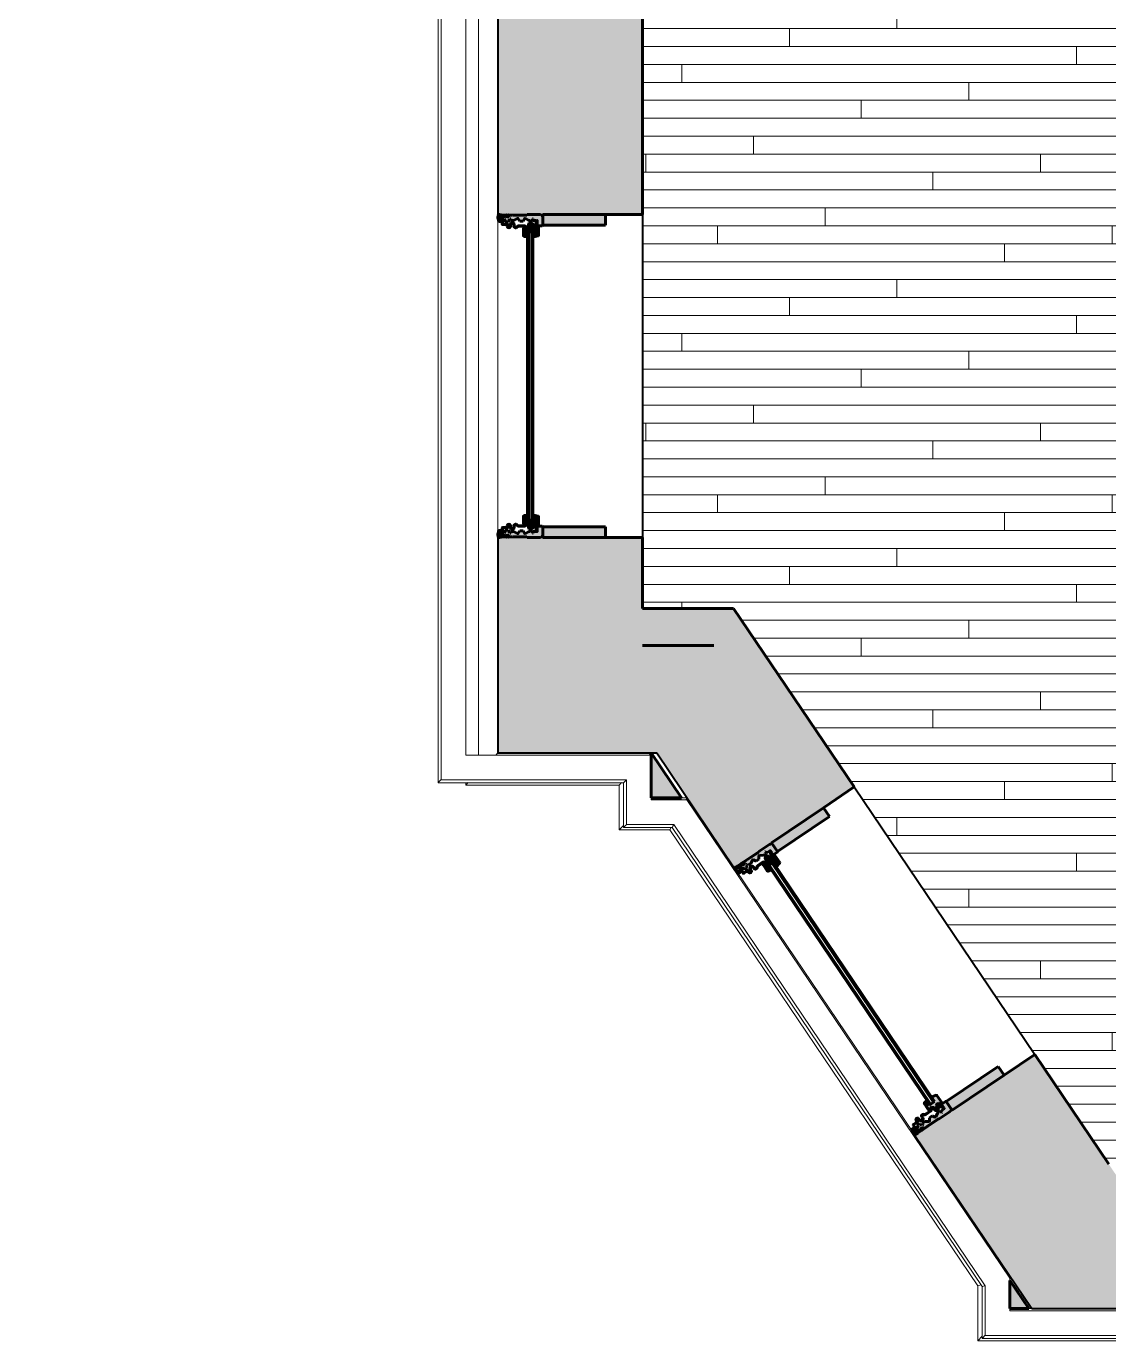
# Model space of a CAD drawing. Header units: inches. Extents: x 244 to 1315, y -3940 to 1078.
# Drawn here: x 246.9 to 367.6, y -3939.6 to -3792.9 of the extents above; entities that cross this region are included whole.
import ezdxf

# ---------------------------------------------------------------- set-up
doc = ezdxf.new("R2010")
doc.units = ezdxf.units.IN
doc.header["$MEASUREMENT"] = 0
for name, color, linetype, lineweight in [('A-FLOR-PATT', 8, 'Continuous', 40), ('A-GLAZ', 151, 'Continuous', 18), ('A-WALL', 113, 'Continuous', 18), ('A-WALL-PATT', 111, 'Continuous', 18), ('I-WALL', 2, 'Continuous', 18), ('Q-CASE', 31, 'Continuous', 18)]:
    doc.layers.add(name, color=color, linetype=linetype, lineweight=lineweight)

# ---------------------------------------------------------------- blocks, each defined once
blk = doc.blocks.new('Proline_Clad_Wood-Double-Hung_Vent_Unit - 36_ x 102_-716035-UNIT 4')
at = {"layer": 'A-GLAZ', "lineweight": 40}
h = blk.add_hatch(color=135, dxfattribs=at)
h.paths.add_polyline_path([(-18, 5.78), (-17.93, 5.8), (-17.95, 5.96), (-18, 5.91)], flags=0)
h.paths.add_polyline_path([(-17.98, 5.75), (-17.98, 5.63), (-17.91, 5.65), (-17.91, 5.77)], flags=0)
h.paths.add_polyline_path([(-17.96, 4.81), (-17.85, 4.81), (-17.92, 4.85)], flags=0)
h.paths.add_polyline_path([(-17.94, 5.59), (-17.94, 5.04), (-17.9, 5.08), (-17.9, 5.55)], flags=0)
h.paths.add_polyline_path([(-17.8, 5.65), (-17.76, 5.65), (-17.76, 5.93), (-17.8, 5.94)], flags=0)
h.paths.add_polyline_path([(-17.74, 6), (-17.74, 5.96), (-17.59, 5.94), (-17.43, 5.9), (-17.3, 5.9), (-17.3, 5.94), (-17.46, 5.95), (-17.64, 6)], flags=0)
h.paths.add_polyline_path([(-17.52, 5.58), (-17.42, 5.63), (-17.29, 5.63), (-17.3, 5.67), (-17.42, 5.67), (-17.46, 5.64)], flags=0)
h.paths.add_polyline_path([(-17.42, 5.52), (-17.32, 5.48), (-16.97, 5.48), (-16.96, 5.52)], flags=0)
h.paths.add_polyline_path([(-17.39, 5.26), (-17.35, 5.28), (-17.34, 5.46), (-17.39, 5.45)], flags=0)
h.paths.add_polyline_path([(-17.27, 5.7), (-17.23, 5.69), (-17.23, 5.88), (-17.27, 5.87)], flags=0)
h.paths.add_polyline_path([(-16.94, 5.45), (-16.94, 5.01), (-16.9, 5.01), (-16.9, 5.46)], flags=0)
h = blk.add_hatch(color=135, dxfattribs=at)
h.paths.add_polyline_path([(16.9, 5.46), (16.9, 5.01), (16.94, 5.01), (16.94, 5.45)], flags=0)
h.paths.add_polyline_path([(17.52, 5.58), (17.42, 5.67), (17.3, 5.67), (17.29, 5.63), (17.42, 5.63)], flags=0)
h.paths.add_polyline_path([(17.42, 5.52), (17.42, 5.48), (17.52, 5.58)], flags=0)
h.paths.add_polyline_path([(16.96, 5.52), (16.97, 5.48), (17.32, 5.48), (17.42, 5.52)], flags=0)
h.paths.add_polyline_path([(17.23, 5.69), (17.27, 5.7), (17.27, 5.87), (17.23, 5.88)], flags=0)
h.paths.add_polyline_path([(17.3, 5.94), (17.3, 5.9), (17.43, 5.9), (17.74, 6), (17.64, 6), (17.43, 5.94)], flags=0)
h.paths.add_polyline_path([(17.34, 5.46), (17.35, 5.28), (17.39, 5.26), (17.39, 5.45)], flags=0)
h.paths.add_polyline_path([(17.76, 5.93), (17.76, 5.65), (17.8, 5.65), (17.8, 5.94)], flags=0)
h.paths.add_polyline_path([(17.85, 4.81), (17.96, 4.81), (17.92, 4.85)], flags=0)
h.paths.add_polyline_path([(17.9, 5.55), (17.9, 5.08), (17.94, 5.04), (17.94, 5.59)], flags=0)
h.paths.add_polyline_path([(17.91, 5.77), (17.91, 5.65), (17.97, 5.63), (17.97, 5.75)], flags=0)
h.paths.add_polyline_path([(17.93, 5.8), (18, 5.78), (18, 5.91), (17.95, 5.94), (17.93, 5.88)], flags=0)
h = blk.add_hatch(color=135, dxfattribs=at)
h.paths.add_polyline_path([(-16.77, 1.7), (-16.79, 1.73), (-16.95, 1.73), (-16.97, 1.62)], flags=0)
h.paths.add_polyline_path([(-18, 2.72), (-18, 1.24), (-17.91, 1.15), (-17.88, 1), (-16.83, 1), (-16.77, 1.06), (-16.77, 1.7), (-17, 1.6), (-17.35, 1.61), (-17.35, 1.63), (-17.33, 1.77), (-17.36, 1.77), (-17.36, 2.05), (-17.55, 2.05), (-17.55, 2.14), (-17.27, 2.15), (-17.27, 2.38), (-17.36, 2.38), (-17.37, 2.55), (-17.59, 2.98), (-17.55, 3.02), (-17.27, 3.19), (-17.27, 3.55), (-17.59, 3.77), (-17.58, 3.83), (-17.36, 4.25), (-17.36, 4.54), (-17.55, 4.55), (-17.55, 4.64), (-17.36, 4.64), (-17.36, 4.9), (-17.18, 4.91), (-17.18, 5.09), (-17.34, 5.09), (-17.41, 5.21), (-17.46, 5.23), (-17.46, 5.27), (-17.39, 5.27), (-17.39, 5.45), (-17.71, 5.45), (-17.84, 5.07), (-17.71, 4.88), (-17.77, 4.8), (-17.9, 4.79), (-17.94, 4.75), (-17.94, 4.4), (-17.91, 4.37), (-17.94, 4.34), (-17.94, 2.76)], flags=0)
h = blk.add_hatch(color=135, dxfattribs=at)
h.paths.add_polyline_path([(-17.12, 5.1), (-17.08, 5.03), (-17.08, 5.17)], flags=0)
h.paths.add_polyline_path([(-17.12, 1.64), (-17.08, 1.62), (-17.08, 1.7)], flags=0)
h.paths.add_polyline_path([(-17.07, 2.22), (-16.87, 2.1), (-16.72, 2.1), (-16.58, 1.97), (-16.7, 1.82), (-17.05, 1.78), (-17.05, 1.73), (-16.7, 1.77), (-16.53, 1.97), (-16.72, 2.15), (-16.86, 2.15), (-17.05, 2.34), (-16.86, 2.52), (-16.68, 2.55), (-16.54, 2.65), (-16.61, 2.86), (-16.68, 2.94), (-16.7, 3.04), (-16.68, 3.79), (-16.61, 3.87), (-16.54, 4.08), (-16.72, 4.21), (-16.86, 4.21), (-17.05, 4.4), (-16.86, 4.59), (-16.72, 4.59), (-16.53, 4.76), (-16.7, 4.96), (-17.05, 5), (-17.05, 4.95), (-16.7, 4.91), (-16.58, 4.76), (-16.72, 4.63), (-16.87, 4.63), (-17.07, 4.51), (-17.07, 4.28), (-16.87, 4.17), (-16.72, 4.17), (-16.58, 4.07), (-16.64, 3.91), (-16.72, 3.81), (-16.75, 3.69), (-16.72, 2.92), (-16.64, 2.83), (-16.58, 2.67), (-16.72, 2.57), (-16.9, 2.55), (-17.07, 2.45)], flags=0)
h = blk.add_hatch(color=135, dxfattribs=at)
h.paths.add_polyline_path([(16.53, 4.76), (16.72, 4.59), (16.89, 4.56), (17.05, 4.4), (16.86, 4.21), (16.72, 4.21), (16.54, 4.08), (16.61, 3.87), (16.68, 3.79), (16.7, 3.69), (16.68, 2.94), (16.61, 2.86), (16.54, 2.65), (16.72, 2.52), (16.89, 2.5), (17.05, 2.34), (16.86, 2.15), (16.72, 2.15), (16.53, 1.97), (16.7, 1.77), (17.05, 1.73), (17.05, 1.78), (16.7, 1.82), (16.58, 1.97), (16.72, 2.1), (16.89, 2.11), (17.07, 2.22), (17.07, 2.45), (16.87, 2.57), (16.72, 2.57), (16.58, 2.67), (16.64, 2.83), (16.72, 2.92), (16.75, 3.04), (16.72, 3.81), (16.64, 3.91), (16.58, 4.07), (16.72, 4.17), (16.89, 4.18), (17.07, 4.28), (17.07, 4.51), (16.87, 4.63), (16.72, 4.63), (16.58, 4.76), (16.7, 4.91), (17.05, 4.95), (17.05, 5), (16.7, 4.96)], flags=0)
h.paths.add_polyline_path([(17.08, 1.62), (17.12, 1.64), (17.08, 1.7)], flags=0)
h.paths.add_polyline_path([(17.08, 5.17), (17.08, 5.03), (17.12, 5.1)], flags=0)
h = blk.add_hatch(color=135, dxfattribs=at)
h.paths.add_polyline_path([(16.77, 1.7), (16.77, 1.06), (16.83, 1), (17.88, 1), (17.91, 1.15), (18, 1.24), (18, 2.72), (17.94, 2.76), (17.94, 4.34), (17.91, 4.37), (17.94, 4.4), (17.94, 4.75), (17.9, 4.79), (17.77, 4.8), (17.71, 4.88), (17.77, 4.99), (17.84, 5.07), (17.71, 5.45), (17.39, 5.45), (17.39, 5.27), (17.48, 5.27), (17.45, 5.21), (17.41, 5.21), (17.34, 5.09), (17.18, 5.09), (17.18, 4.91), (17.36, 4.9), (17.36, 4.64), (17.55, 4.64), (17.55, 4.55), (17.36, 4.54), (17.36, 4.21), (17.59, 3.77), (17.55, 3.72), (17.27, 3.55), (17.27, 3.19), (17.59, 2.98), (17.58, 2.92), (17.36, 2.53), (17.36, 2.38), (17.27, 2.38), (17.27, 2.15), (17.55, 2.14), (17.55, 2.05), (17.36, 2.05), (17.36, 1.77), (17.33, 1.77), (17.35, 1.61), (17.32, 1.6), (16.98, 1.6), (16.89, 1.65)], flags=0)
h.paths.add_polyline_path([(16.77, 1.7), (16.97, 1.62), (16.95, 1.73), (16.79, 1.73)], flags=0)
for points in [[(-16.73, 2.48), (-16.73, 2.2), (-16.48, 2.05), (-16.48, 1.85), (-16.67, 1.66), (-16.67, 1.52), (-16.63, 1.47), (-15.67, 1.47), (-15.62, 1.51), (-15.51, 2.08), (-16.08, 2.08), (-16.08, 2.8), (-15.7, 2.82), (-15.69, 2.94), (-15.77, 3.02), (-15.77, 3.12), (-16.42, 3.12), (-16.47, 3.03), (-16.47, 2.8), (-16.42, 2.8), (-16.42, 2.73), (-16.49, 2.64), (-16.62, 2.53)], [(-16.54, 2.77), (-16.51, 2.77), (-16.52, 3.06)], [(15.51, 2.02), (15.62, 1.51), (15.67, 1.47), (16.63, 1.47), (16.67, 1.52), (16.67, 1.66), (16.48, 1.85), (16.49, 2.07), (16.73, 2.2), (16.73, 2.48), (16.59, 2.55), (16.42, 2.73), (16.42, 2.8), (16.47, 2.8), (16.47, 3.03), (16.42, 3.12), (15.77, 3.12), (15.77, 3.02), (15.69, 2.94), (15.7, 2.82), (16.08, 2.8), (16.08, 2.08), (15.51, 2.08)], [(15.52, 2.77), (15.54, 2.76), (15.58, 3.08)], [(-16.08, 2.71), (-16.08, 2.59), (16.08, 2.59), (16.08, 2.71), (-15.31, 2.71)], [(-16.08, 2.2), (-16.08, 2.08), (16.08, 2.08), (16.08, 2.2), (-15.31, 2.2)], [(-18, -6), (-16.83, -6), (-16.83, 1), (-18, 1), (-18, -4.24)], [(16.83, 1), (16.83, -6), (18, -6), (18, 1), (16.89, 1)]]:
    blk.add_hatch(color=135, dxfattribs=at).paths.add_polyline_path(points, flags=0)
at = {"layer": 'A-GLAZ', "color": 10, "lineweight": 60}
for p, q in [((-18, 5.91), (-18, 5.78)), ((-17.9, 5.79), (-17.93, 5.88)), ((-17.93, 5.88), (-17.9, 5.88)), ((-17.9, 5.88), (-17.9, 5.91)), ((-17.8, 5.94), (-17.8, 5.65)), ((-17.76, 5.65), (-17.76, 5.93)), ((-17.64, 6), (-17.74, 6)), ((-17.74, 5.96), (-17.64, 5.96)), ((-17.43, 5.94), (-17.64, 6)), ((-17.64, 5.96), (-17.43, 5.9)), ((-17.3, 5.94), (-17.43, 5.94)), ((-17.43, 5.9), (-17.3, 5.9)), ((-17.27, 5.87), (-17.27, 5.7)), ((-17.23, 5.69), (-17.23, 5.88)), ((17.23, 5.88), (17.23, 5.69)), ((17.27, 5.7), (17.27, 5.87)), ((17.43, 5.94), (17.3, 5.94)), ((17.3, 5.9), (17.43, 5.9)), ((17.64, 6), (17.43, 5.94)), ((17.43, 5.9), (17.64, 5.96)), ((17.74, 6), (17.64, 6)), ((17.64, 5.96), (17.74, 5.96)), ((17.76, 5.93), (17.76, 5.65)), ((17.8, 5.65), (17.8, 5.94)), ((17.9, 5.91), (17.9, 5.88)), ((17.9, 5.88), (17.93, 5.88)), ((17.93, 5.88), (17.9, 5.79)), ((18, 5.78), (18, 5.91)), ((-18, 5.78), (-17.98, 5.75)), ((-17.98, 5.75), (-17.98, 5.63)), ((-17.96, 4.81), (-17.85, 4.81)), ((-17.94, 5.59), (-17.94, 5.04)), ((-17.9, 4.79), (-17.94, 4.75)), ((-17.94, 4.75), (-17.94, 4.4)), ((-17.94, 4.4), (-17.91, 4.37)), ((-17.91, 5.77), (-17.93, 5.8)), ((-17.93, 5.8), (-17.9, 5.79)), ((-17.84, 4.85), (-17.92, 4.85)), ((-17.91, 5.65), (-17.91, 5.77)), ((-17.9, 5.08), (-17.9, 5.55)), ((-17.77, 4.8), (-17.9, 4.79)), ((-17.83, 5.62), (-17.88, 5.62)), ((-17.87, 5.58), (-17.83, 5.58)), ((-17.87, 5), (-17.86, 4.97)), ((-17.83, 5.01), (-17.85, 5.04)), ((-17.71, 5.45), (-17.84, 5.07)), ((-17.84, 5.07), (-17.83, 5.01)), ((-17.8, 4.87), (-17.84, 4.85)), ((-17.82, 4.82), (-17.78, 4.84)), ((-17.78, 4.93), (-17.78, 4.9)), ((-17.71, 4.88), (-17.77, 4.8)), ((-17.74, 4.94), (-17.71, 4.88)), ((-17.74, 4.9), (-17.74, 4.93)), ((-17.39, 5.45), (-17.71, 5.45)), ((-17.55, 4.55), (-17.55, 4.64)), ((-17.55, 4.64), (-17.36, 4.64)), ((-17.36, 4.54), (-17.55, 4.55)), ((-17.45, 5.21), (-17.48, 5.27)), ((-17.48, 5.27), (-17.39, 5.27)), ((-17.39, 5.26), (-17.45, 5.26)), ((-17.45, 5.26), (-17.42, 5.22)), ((-17.41, 5.21), (-17.45, 5.21)), ((-17.3, 5.67), (-17.42, 5.67)), ((-17.42, 5.63), (-17.29, 5.63)), ((-16.96, 5.52), (-17.42, 5.52)), ((-17.34, 5.09), (-17.41, 5.21)), ((-17.39, 5.45), (-17.39, 5.26)), ((-17.39, 5.27), (-17.39, 5.45)), ((-17.36, 4.9), (-17.18, 4.91)), ((-17.36, 4.64), (-17.36, 4.9)), ((-17.36, 4.21), (-17.36, 4.54)), ((-17.35, 5.28), (-17.34, 5.46)), ((-17.18, 5.09), (-17.34, 5.09)), ((-17.32, 5.48), (-16.97, 5.48)), ((-17.18, 4.91), (-17.18, 5.09)), ((-17.08, 5.17), (-17.12, 5.1)), ((-17.12, 5.1), (-17.12, 5.03)), ((-17.08, 5.03), (-17.08, 5.17)), ((-16.7, 4.96), (-17.05, 5)), ((-17.05, 4.95), (-16.7, 4.91)), ((-16.94, 5.45), (-16.94, 5.01)), ((-16.9, 5.01), (-16.9, 5.46)), ((-16.72, 4.63), (-16.87, 4.63)), ((-16.86, 4.59), (-16.72, 4.59)), ((17.05, 5), (16.7, 4.96)), ((16.7, 4.91), (17.05, 4.95)), ((16.87, 4.63), (16.72, 4.63)), ((16.72, 4.59), (16.86, 4.59)), ((16.9, 5.46), (16.9, 5.01)), ((16.94, 5.01), (16.94, 5.45)), ((17.42, 5.52), (16.96, 5.52)), ((16.97, 5.48), (17.32, 5.48)), ((17.12, 5.1), (17.08, 5.17)), ((17.08, 5.17), (17.08, 5.03)), ((17.12, 5.03), (17.12, 5.1)), ((17.34, 5.09), (17.18, 5.09)), ((17.18, 5.09), (17.18, 4.91)), ((17.18, 4.91), (17.36, 4.9)), ((17.29, 5.63), (17.42, 5.63)), ((17.42, 5.67), (17.3, 5.67)), ((17.34, 5.46), (17.35, 5.28)), ((17.41, 5.21), (17.34, 5.09)), ((17.36, 4.9), (17.36, 4.64)), ((17.36, 4.64), (17.55, 4.64)), ((17.55, 4.55), (17.36, 4.54)), ((17.36, 4.54), (17.36, 4.21)), ((17.39, 5.26), (17.39, 5.45)), ((17.71, 5.45), (17.39, 5.45)), ((17.39, 5.45), (17.39, 5.27)), ((17.39, 5.27), (17.48, 5.27)), ((17.45, 5.26), (17.39, 5.26)), ((17.45, 5.21), (17.41, 5.21)), ((17.42, 5.22), (17.45, 5.26)), ((17.48, 5.27), (17.45, 5.21)), ((17.55, 4.64), (17.55, 4.55)), ((17.84, 5.07), (17.71, 5.45)), ((17.71, 4.88), (17.74, 4.94)), ((17.77, 4.8), (17.71, 4.88)), ((17.74, 4.93), (17.74, 4.9)), ((17.9, 4.79), (17.77, 4.8)), ((17.78, 4.9), (17.78, 4.93)), ((17.78, 4.84), (17.82, 4.82)), ((17.84, 4.85), (17.8, 4.87)), ((17.88, 5.62), (17.83, 5.62)), ((17.83, 5.58), (17.87, 5.58)), ((17.83, 5.01), (17.84, 5.07)), ((17.85, 5.04), (17.83, 5.01)), ((17.92, 4.85), (17.84, 4.85)), ((17.85, 4.81), (17.96, 4.81)), ((17.86, 4.97), (17.87, 5)), ((17.9, 5.79), (17.93, 5.8)), ((17.9, 5.55), (17.9, 5.08)), ((17.94, 4.75), (17.9, 4.79)), ((17.93, 5.8), (17.91, 5.77)), ((17.91, 5.77), (17.91, 5.65)), ((17.91, 4.37), (17.94, 4.4)), ((17.94, 5.04), (17.94, 5.59)), ((17.94, 4.4), (17.94, 4.75)), ((17.97, 5.75), (18, 5.78)), ((17.97, 5.63), (17.97, 5.75)), ((-17.91, 4.37), (-17.94, 4.34)), ((-17.94, 4.34), (-17.94, 2.76)), ((-17.58, 3.83), (-17.36, 4.21)), ((-17.27, 3.55), (-17.55, 3.72)), ((-17.55, 3.02), (-17.27, 3.19)), ((-17.27, 3.19), (-17.27, 3.55)), ((-16.87, 4.17), (-16.72, 4.17)), ((-16.72, 4.21), (-16.86, 4.21)), ((-16.75, 3.69), (-16.75, 3.04)), ((-16.7, 3.04), (-16.7, 3.69)), ((-16.52, 3.06), (-16.54, 2.77)), ((-16.51, 2.77), (-16.5, 3.06)), ((-16.42, 3.12), (-16.47, 3.03)), ((-16.47, 3.03), (-16.47, 2.8)), ((-15.67, 3.15), (-16.44, 3.15)), ((-16.44, 3.12), (-15.67, 3.12)), ((-15.77, 3.12), (-16.42, 3.12)), ((-15.77, 3.02), (-15.77, 3.12)), ((-15.69, 2.94), (-15.77, 3.02)), ((-15.61, 3.08), (-15.54, 2.76)), ((-15.52, 2.77), (-15.58, 3.08)), ((15.58, 3.08), (15.52, 2.77)), ((15.54, 2.76), (15.61, 3.08)), ((16.44, 3.15), (15.67, 3.15)), ((15.67, 3.12), (16.44, 3.12)), ((15.77, 3.02), (15.69, 2.94)), ((16.42, 3.12), (15.77, 3.12)), ((15.77, 3.12), (15.77, 3.02)), ((16.47, 3.03), (16.42, 3.12)), ((16.47, 2.8), (16.47, 3.03)), ((16.5, 3.06), (16.51, 2.77)), ((16.54, 2.77), (16.52, 3.06)), ((16.7, 3.69), (16.7, 3.04)), ((16.86, 4.21), (16.72, 4.21)), ((16.72, 4.17), (16.87, 4.17)), ((16.75, 3.04), (16.75, 3.69)), ((17.55, 3.72), (17.27, 3.55)), ((17.27, 3.55), (17.27, 3.19)), ((17.27, 3.19), (17.55, 3.02)), ((17.36, 4.21), (17.58, 3.83)), ((17.94, 4.34), (17.91, 4.37)), ((17.94, 2.76), (17.94, 4.34)), ((-17.94, 2.76), (-18, 2.72)), ((-18, 2.72), (-18, 1.24)), ((-17.36, 2.53), (-17.58, 2.92)), ((-17.55, 2.14), (-17.27, 2.15)), ((-17.55, 2.05), (-17.55, 2.14)), ((-17.36, 2.05), (-17.55, 2.05)), ((-17.36, 2.38), (-17.36, 2.53)), ((-17.27, 2.38), (-17.36, 2.38)), ((-17.36, 1.77), (-17.36, 2.05)), ((-17.33, 1.77), (-17.36, 1.77)), ((-17.35, 1.63), (-17.33, 1.77)), ((-17, 1.6), (-17.32, 1.6)), ((-17.27, 2.15), (-17.27, 2.38)), ((-17.12, 1.7), (-17.12, 1.64)), ((-17.12, 1.64), (-17.08, 1.62)), ((-17.08, 1.62), (-17.08, 1.7)), ((-16.7, 1.82), (-17.05, 1.78)), ((-17.05, 1.73), (-16.7, 1.77)), ((-16.95, 1.73), (-16.97, 1.62)), ((-16.79, 1.73), (-16.95, 1.73)), ((-16.72, 2.57), (-16.87, 2.57)), ((-16.87, 2.1), (-16.72, 2.1)), ((-16.86, 2.52), (-16.72, 2.52)), ((-16.72, 2.15), (-16.86, 2.15)), ((-16.77, 1.06), (-16.77, 1.7)), ((-16.73, 2.48), (-16.73, 2.2)), ((-16.48, 1.85), (-16.67, 1.66)), ((-16.67, 1.66), (-16.67, 1.52)), ((-16.67, 1.52), (-16.63, 1.47)), ((-16.63, 1.47), (-15.67, 1.47)), ((-16.54, 2.08), (-16.51, 2.08)), ((-16.45, 2.8), (-16.49, 2.8)), ((-16.49, 2.8), (-16.49, 2.77)), ((-16.48, 2.05), (-16.48, 1.85)), ((-16.47, 2.8), (-16.42, 2.8)), ((-16.42, 2.73), (-16.47, 2.72)), ((-16.47, 2.72), (-16.47, 2.65)), ((-16.46, 2.77), (-16.45, 2.8)), ((-16.42, 2.8), (-16.42, 2.73)), ((-16.08, 2.8), (-15.7, 2.82)), ((-16.08, 2.08), (-16.08, 2.8)), ((16.08, 2.71), (-16.08, 2.71)), ((-16.08, 2.71), (-16.08, 2.59)), ((-16.08, 2.59), (16.08, 2.59)), ((16.08, 2.2), (-16.08, 2.2)), ((-16.08, 2.2), (-16.08, 2.08)), ((-16.08, 2.08), (16.08, 2.08)), ((-15.51, 2.08), (-16.08, 2.08)), ((-15.66, 2.88), (-15.67, 2.92)), ((-15.58, 2.87), (-15.66, 2.8)), ((-15.64, 2.78), (-15.56, 2.84)), ((-15.62, 1.51), (-15.51, 2.02)), ((-15.56, 2.84), (-15.58, 2.87)), ((-15.51, 2.02), (-15.51, 2.08)), ((16.08, 2.08), (15.51, 2.08)), ((15.51, 2.08), (15.51, 2.02)), ((15.51, 2.02), (15.62, 1.51)), ((15.58, 2.87), (15.56, 2.84)), ((15.56, 2.84), (15.64, 2.78)), ((15.66, 2.8), (15.58, 2.87)), ((15.67, 2.92), (15.66, 2.88)), ((15.67, 1.47), (16.63, 1.47)), ((15.7, 2.82), (16.08, 2.8)), ((16.08, 2.8), (16.08, 2.08)), ((16.08, 2.59), (16.08, 2.71)), ((16.08, 2.08), (16.08, 2.2)), ((16.42, 2.73), (16.42, 2.8)), ((16.42, 2.8), (16.47, 2.8)), ((16.47, 2.72), (16.42, 2.73)), ((16.49, 2.8), (16.45, 2.8)), ((16.45, 2.8), (16.46, 2.77)), ((16.47, 2.65), (16.47, 2.72)), ((16.48, 1.85), (16.48, 2.05)), ((16.67, 1.66), (16.48, 1.85)), ((16.49, 2.77), (16.49, 2.8)), ((16.51, 2.08), (16.54, 2.08)), ((16.63, 1.47), (16.67, 1.52)), ((16.67, 1.52), (16.67, 1.66)), ((17.05, 1.78), (16.7, 1.82)), ((16.7, 1.77), (17.05, 1.73)), ((16.87, 2.57), (16.72, 2.57)), ((16.72, 2.52), (16.86, 2.52)), ((16.86, 2.15), (16.72, 2.15)), ((16.72, 2.1), (16.87, 2.1)), ((16.73, 2.2), (16.73, 2.48)), ((16.77, 1.7), (16.77, 1.06)), ((16.95, 1.73), (16.79, 1.73)), ((16.97, 1.62), (16.95, 1.73)), ((17.32, 1.6), (17, 1.6)), ((17.08, 1.7), (17.08, 1.62)), ((17.08, 1.62), (17.12, 1.64)), ((17.12, 1.64), (17.12, 1.7)), ((17.36, 2.38), (17.27, 2.38)), ((17.27, 2.38), (17.27, 2.15)), ((17.27, 2.15), (17.55, 2.14)), ((17.36, 1.77), (17.33, 1.77)), ((17.33, 1.77), (17.35, 1.63)), ((17.58, 2.92), (17.36, 2.53)), ((17.36, 2.53), (17.36, 2.38)), ((17.55, 2.05), (17.36, 2.05)), ((17.36, 2.05), (17.36, 1.77)), ((17.55, 2.14), (17.55, 2.05)), ((18, 2.72), (17.94, 2.76)), ((18, 1.24), (18, 2.72)), ((-18, 1.24), (-17.91, 1.15)), ((-18, 1), (-18, -6)), ((-16.83, 1), (-18, 1)), ((-17.91, 1.15), (-17.91, 1.02)), ((-17.91, 1.02), (-17.88, 1)), ((-17.88, 1), (-16.83, 1)), ((-16.83, -6), (-16.83, 1)), ((16.83, 1), (16.83, -6)), ((18, 1), (16.83, 1)), ((16.83, 1), (17.88, 1)), ((17.88, 1), (17.91, 1.02)), ((17.91, 1.15), (18, 1.24)), ((17.91, 1.02), (17.91, 1.15)), ((18, -6), (18, 1)), ((-18, -6), (-16.83, -6)), ((16.83, -6), (18, -6))]:
    blk.add_line(p, q, dxfattribs=at)
for centre, radius, start, end in [((-17.95, 5.91), 0.05, 0, 180), ((-17.74, 5.94), 0.061, 90, 180), ((-17.74, 5.93), 0.0265, 90, 180), ((-17.3, 5.88), 0.061, 360, 90), ((-17.3, 5.87), 0.0242, 360, 90), ((17.3, 5.88), 0.061, 90, 180), ((17.3, 5.87), 0.0242, 90, 180), ((17.74, 5.94), 0.061, 360, 90), ((17.74, 5.93), 0.0265, 360, 90), ((17.95, 5.91), 0.05, 0, 180), ((-17.93, 5.63), 0.0471, 180, 250), ((-17.92, 4.99), 0.0557, 115.55, 189.111), ((-17.95, 4.98), 0.0227, 189.111, 353.1504), ((-17.94, 4.83), 0.0287, 33.0847, 237.5317), ((-17.9, 4.98), 0.031, 30, 181.1307), ((-17.88, 5.65), 0.031, 180, 270), ((-17.87, 5.55), 0.031, 90, 180), ((-17.84, 5.11), 0.0698, 205.1454, 259.6398), ((-17.82, 5.02), 0.0653, 233.4114, 274.9955), ((-17.85, 4.88), 0.071, 270, 296.5651), ((-17.83, 5.65), 0.031, 270, 0), ((-17.83, 5.65), 0.071, 270, 0), ((-17.83, 4.92), 0.0855, 6.6756, 93.3019), ((-17.83, 4.92), 0.0887, 14.7882, 92.4842), ((-17.81, 4.93), 0.031, 0, 90), ((-17.81, 4.9), 0.0319, 292.4786, 353.5214), ((-17.81, 4.9), 0.0673, 296.5651, 1.906), ((-17.42, 5.58), 0.0945, 90, 270), ((-17.42, 5.58), 0.0545, 90, 270), ((-17.42, 5.45), 0.032, 358.9819, 98.1628), ((-17.41, 5.28), 0.0599, 256.011, 354.4207), ((-17.32, 5.46), 0.0224, 90, 169.0382), ((-17.3, 5.7), 0.0298, 270, 0), ((-17.29, 5.69), 0.056, 270, 0), ((-17.04, 5.03), 0.078, 180, 263.5665), ((-16.87, 4.4), 0.232, 90, 270), ((-17.05, 5.03), 0.031, 180, 263.5665), ((-16.86, 4.4), 0.187, 90, 270), ((-16.97, 5.45), 0.0271, 360, 90), ((-16.96, 5.46), 0.056, 360, 90), ((-16.92, 5.01), 0.0199, 180, 0), ((-16.72, 4.77), 0.188, 270, 83.5665), ((-16.72, 4.77), 0.143, 270, 83.5665), ((16.72, 4.77), 0.188, 96.4335, 270), ((16.72, 4.77), 0.143, 96.4335, 270), ((16.86, 4.4), 0.187, 270, 90), ((16.87, 4.4), 0.232, 270, 90), ((16.96, 5.46), 0.056, 90, 180), ((16.92, 5.01), 0.0199, 180, 0), ((16.97, 5.45), 0.0271, 90, 180), ((17.05, 5.03), 0.031, 276.4335, 0), ((17.04, 5.03), 0.078, 276.4335, 360), ((17.29, 5.69), 0.056, 180, 270), ((17.3, 5.7), 0.0298, 180, 270), ((17.32, 5.46), 0.0224, 10.9618, 90), ((17.41, 5.28), 0.0599, 185.5793, 283.989), ((17.42, 5.45), 0.032, 81.8372, 181.0181), ((17.42, 5.58), 0.0945, 270, 90), ((17.42, 5.58), 0.0545, 270, 90), ((17.83, 4.92), 0.0855, 86.6981, 173.3244), ((17.83, 4.92), 0.0887, 87.5158, 165.2118), ((17.81, 4.9), 0.0673, 178.094, 243.4349), ((17.83, 5.65), 0.071, 180, 270), ((17.81, 4.93), 0.031, 90, 180), ((17.81, 4.9), 0.0319, 186.4786, 247.5214), ((17.83, 5.65), 0.031, 180, 270), ((17.82, 5.02), 0.0653, 265.0045, 306.5886), ((17.85, 4.88), 0.071, 243.4349, 270), ((17.84, 5.11), 0.0698, 280.3602, 334.8546), ((17.87, 5.55), 0.031, 0, 90), ((17.9, 4.98), 0.031, 358.8693, 150), ((17.88, 5.65), 0.031, 270, 0), ((17.94, 4.83), 0.0287, 302.4683, 146.9153), ((17.95, 4.98), 0.0227, 186.8496, 350.889), ((17.93, 5.63), 0.0471, 290, 360), ((17.92, 4.99), 0.0557, 350.889, 64.45), ((-17.51, 3.79), 0.078, 150.0027, 240.0027), ((-17.51, 2.96), 0.078, 119.9973, 209.9973), ((-16.48, 3.69), 0.263, 125.5043, 180), ((-16.48, 3.04), 0.263, 180, 234.4957), ((-16.72, 4.02), 0.188, 305.5043, 90), ((-16.72, 4.02), 0.143, 305.5043, 90), ((-16.48, 3.69), 0.218, 125.5043, 180), ((-16.48, 3.04), 0.218, 180, 234.4957), ((-16.44, 3.06), 0.0885, 90, 179.9343), ((-16.44, 3.06), 0.0652, 90.0749, 181.5911), ((-15.76, 2.87), 0.1, 25.2607, 44.1399), ((-15.67, 3.06), 0.0835, 12, 90), ((-15.67, 3.06), 0.06, 12, 90), ((15.67, 3.06), 0.0835, 90, 168), ((15.67, 3.06), 0.06, 90, 168), ((15.76, 2.87), 0.1, 135.8601, 154.7393), ((16.44, 3.06), 0.0885, 0.0657, 90), ((16.44, 3.06), 0.0652, 358.4089, 89.9251), ((16.72, 4.02), 0.188, 90, 234.4957), ((16.72, 4.02), 0.143, 90, 234.4957), ((16.48, 3.69), 0.218, 0, 54.4957), ((16.48, 3.04), 0.218, 305.5043, 0), ((16.48, 3.69), 0.263, 360, 54.4957), ((16.48, 3.04), 0.263, 305.5043, 360), ((17.51, 3.79), 0.078, 299.9973, 29.9973), ((17.51, 2.96), 0.078, 330.0027, 60.0027), ((-17.32, 1.63), 0.0308, 169.6071, 270.3559), ((-17.04, 1.7), 0.078, 96.4335, 180), ((-16.87, 2.34), 0.232, 90, 270), ((-17.05, 1.7), 0.031, 96.4335, 180), ((-16.86, 2.34), 0.187, 90, 270), ((-17, 1.63), 0.031, 270, 350), ((-16.8, 1.7), 0.0336, 3.4669, 74.5331), ((-16.7, 2.48), 0.0232, 90, 180), ((-16.7, 2.2), 0.0297, 180, 270), ((-16.72, 2.71), 0.188, 270, 54.4957), ((-16.72, 2.71), 0.143, 270, 54.4957), ((-16.72, 1.96), 0.187, 276.4335, 90), ((-16.72, 1.96), 0.142, 276.4335, 90), ((-16.7, 2.66), 0.158, 270, 338.35), ((-16.73, 1.99), 0.183, 38.9118, 79.0882), ((-16.54, 2.13), 0.0551, 211.6569, 270), ((-16.5, 2.57), 0.0625, 99.2606, 158.35), ((-16.5, 2.77), 0.0405, 177.486, 352.3244), ((-16.5, 2.77), 0.013, 176.8292, 356.8949), ((-16.51, 2.71), 0.0706, 269.8511, 306.5633), ((-16.51, 2.05), 0.031, 0, 90), ((-15.7, 2.86), 0.0458, 266.9924, 25.2607), ((-15.64, 2.77), 0.0361, 128.685, 321.315), ((-15.67, 1.52), 0.047, 270.0001, 348), ((-15.62, 2.74), 0.0386, 18.1661, 115.8735), ((-15.56, 2.76), 0.0475, 191.6531, 12), ((-15.56, 2.76), 0.024, 192.1562, 12), ((15.56, 2.76), 0.0475, 168, 348.3469), ((15.56, 2.76), 0.024, 168, 347.8438), ((15.62, 2.74), 0.0386, 64.1265, 161.8339), ((15.64, 2.77), 0.0361, 218.685, 51.315), ((15.67, 1.52), 0.047, 192, 270), ((15.7, 2.86), 0.0458, 154.7393, 273.0076), ((16.5, 2.77), 0.0405, 187.6756, 2.514), ((16.51, 2.71), 0.0706, 233.4367, 270.1489), ((16.51, 2.05), 0.031, 90, 180), ((16.5, 2.77), 0.013, 183.1051, 3.1708), ((16.5, 2.57), 0.0625, 21.65, 80.7394), ((16.72, 2.71), 0.188, 125.5043, 270), ((16.72, 1.96), 0.187, 90, 263.5665), ((16.54, 2.13), 0.0551, 270, 328.3431), ((16.7, 2.66), 0.158, 201.65, 270), ((16.72, 2.71), 0.143, 125.5043, 270), ((16.72, 1.96), 0.142, 90, 263.5665), ((16.73, 1.99), 0.183, 100.9118, 141.0882), ((16.7, 2.48), 0.0232, 360, 90), ((16.7, 2.2), 0.0297, 270, 0), ((16.8, 1.7), 0.0336, 105.4669, 176.5331), ((16.86, 2.34), 0.187, 270, 90), ((16.87, 2.34), 0.232, 270, 90), ((17, 1.63), 0.031, 190, 270), ((17.04, 1.7), 0.078, 360, 83.5665), ((17.05, 1.7), 0.031, 0, 83.5665), ((17.32, 1.63), 0.0308, 269.6441, 10.3929), ((-16.83, 1.06), 0.062, 270, 360), ((16.83, 1.06), 0.062, 180, 270)]:
    blk.add_arc(centre, radius, start, end, dxfattribs=at)
blk = doc.blocks.new('Walls 9 - Walls 1-698121-UNIT 4')
at = {"layer": 'A-WALL-PATT'}
h = blk.add_hatch(color=8, dxfattribs=at)
h.paths.add_polyline_path([(357.26, -3936.25), (358.69, -3936.25), (356.59, -3933.12), (356.59, -3936.25)], flags=0)
h.paths.add_polyline_path([(452.01, -3936.25), (452.01, -3933.12), (449.9, -3936.25)], flags=0)
h.paths.add_polyline_path([(319.98, -3879.25), (316.61, -3874.25), (316.61, -3879.25)], flags=0)
h.paths.add_polyline_path([(488.11, -3879.25), (491.48, -3879.25), (491.48, -3874.25), (490.7, -3875.41)], flags=0)
h.paths.add_polyline_path([(296.25, -3600.28), (299.25, -3600.28), (296.25, -3597.28)], flags=0)
h.paths.add_polyline_path([(250.42, -3551.46), (246.92, -3547.96), (246.92, -3551.46), (248.64, -3551.46)], flags=0)
h.paths.add_polyline_path([(246.92, -3460.06), (250.42, -3456.56), (246.92, -3456.56), (246.92, -3459.02)], flags=0)
h.paths.add_polyline_path([(296.25, -3410.47), (299.25, -3407.47), (296.25, -3407.47)], flags=0)
at = {"layer": 'A-WALL', "color": 250, "lineweight": 40}
for p, q in [((319.98, -3879.25), (316.61, -3874.25)), ((316.61, -3874.25), (316.61, -3879.25)), ((316.61, -3879.25), (319.98, -3879.25)), ((358.69, -3936.25), (356.59, -3933.12)), ((356.59, -3933.12), (356.59, -3936.25)), ((356.59, -3936.25), (358.69, -3936.25))]:
    blk.add_line(p, q, dxfattribs=at)
blk = doc.blocks.new('Casework 195 - Casework 2-721859-UNIT 4')
at = {"layer": 'Q-CASE', "color": 8}
for p, q in [((297.36, -3874.24), (297.36, -3602.17)), ((299.26, -3874.24), (299.5, -3874)), ((316.37, -3874.24), (316.61, -3874)), ((295.92, -3877.58), (296.19, -3877.3)), ((295.92, -3877.58), (295.92, -3877.31)), ((313.03, -3877.58), (295.92, -3877.58)), ((313.03, -3877.58), (313.29, -3877.31)), ((313.03, -3882.58), (313.03, -3877.58)), ((320.59, -3879), (319.98, -3879)), ((320.47, -3879.24), (320.59, -3879)), ((313.03, -3882.58), (313.53, -3882.08)), ((318.69, -3882.58), (313.03, -3882.58)), ((318.69, -3882.58), (318.83, -3882.31)), ((353.01, -3933.45), (318.69, -3882.58)), ((356.45, -3932.4), (356.59, -3932.36)), ((356.59, -3932.6), (356.59, -3932.36)), ((353.01, -3933.45), (353.37, -3933.34)), ((353.01, -3939.58), (353.01, -3933.45)), ((359.04, -3936), (358.69, -3936)), ((353.01, -3939.58), (353.5, -3939.08)), ((455.58, -3939.58), (353.01, -3939.58))]:
    blk.add_line(p, q, dxfattribs=at)
blk = doc.blocks.new('Casework 197 - Casework 11-723036-UNIT 4')
at = {"layer": 'Q-CASE', "color": 8}
for p, q in [((293.17, -3597.09), (293.17, -3876.75)), ((295.92, -3874), (295.92, -3596.71)), ((292.83, -3597.23), (292.83, -3877.08)), ((316.61, -3874), (295.92, -3874)), ((292.83, -3877.08), (313.53, -3877.08)), ((293.17, -3876.75), (313.86, -3876.75)), ((313.53, -3877.08), (313.53, -3882.08)), ((313.86, -3876.75), (313.86, -3881.75)), ((316.61, -3879), (316.61, -3878.76)), ((320.59, -3879), (316.61, -3879)), ((356.59, -3932.36), (320.59, -3879)), ((313.53, -3882.08), (318.95, -3882.08)), ((313.86, -3881.75), (319.13, -3881.75)), ((318.95, -3882.08), (353.5, -3933.3)), ((319.13, -3881.75), (353.84, -3933.2)), ((356.59, -3932.63), (356.59, -3932.36)), ((353.5, -3933.3), (353.5, -3939.08)), ((353.84, -3933.2), (353.84, -3938.75)), ((356.59, -3936), (356.59, -3935.76)), ((452.01, -3936), (356.59, -3936)), ((353.84, -3938.75), (454.76, -3938.75)), ((353.5, -3939.08), (455.09, -3939.08))]:
    blk.add_line(p, q, dxfattribs=at)
for points in [[(292.84, -3877.08), (292.84, -3877.08), (292.88, -3877.03), (293.02, -3876.89), (293.12, -3876.79), (293.15, -3876.76)], [(313.53, -3877.08), (313.53, -3877.08), (313.57, -3877.03), (313.72, -3876.89), (313.82, -3876.79), (313.84, -3876.76)], [(313.53, -3882.08), (313.53, -3882.08), (313.57, -3882.03), (313.72, -3881.89), (313.82, -3881.79), (313.84, -3881.76)], [(318.95, -3882.08), (318.96, -3882.08), (318.98, -3882.03), (319.05, -3881.89), (319.11, -3881.79), (319.12, -3881.76)], [(353.5, -3933.3), (353.51, -3933.3), (353.55, -3933.29), (353.69, -3933.24), (353.79, -3933.21), (353.82, -3933.21)], [(353.5, -3939.08), (353.51, -3939.08), (353.55, -3939.03), (353.69, -3938.89), (353.79, -3938.79), (353.82, -3938.76)]]:
    blk.add_open_spline(points, degree=3, knots=[0.5555556, 0.5555556, 0.5555556, 0.5555556, 0.6666667, 0.7777778, 0.8131677, 0.8131677, 0.8131677, 0.8131677], dxfattribs=at)
blk = doc.blocks.new('Walls 5 - Walls 1-751959-UNIT 4')
at = {"layer": 'A-WALL-PATT', "lineweight": 40}
h = blk.add_hatch(color=135, dxfattribs=at)
h.paths.add_polyline_path([(357.26, -3936), (358.69, -3936), (356.59, -3932.87), (356.59, -3936)], flags=0)
h.paths.add_polyline_path([(452.01, -3936), (452.01, -3932.87), (449.9, -3936)], flags=0)
h.paths.add_polyline_path([(319.98, -3879), (316.61, -3874), (316.61, -3879)], flags=0)
h.paths.add_polyline_path([(488.11, -3879), (491.48, -3879), (491.48, -3874), (490.7, -3875.16)], flags=0)
h.paths.add_polyline_path([(296.25, -3600.03), (299.25, -3600.03), (296.25, -3597.03)], flags=0)
h.paths.add_polyline_path([(250.42, -3551.21), (246.92, -3547.71), (246.92, -3551.21), (248.64, -3551.21)], flags=0)
h.paths.add_polyline_path([(246.92, -3459.81), (250.42, -3456.31), (246.92, -3456.31), (246.92, -3458.77)], flags=0)
h.paths.add_polyline_path([(296.25, -3410.22), (299.25, -3407.22), (296.25, -3407.22)], flags=0)
at = {"layer": 'A-WALL', "color": 10, "lineweight": 60}
for p, q in [((319.98, -3879), (316.61, -3874)), ((316.61, -3874), (316.61, -3879)), ((316.61, -3879), (319.98, -3879)), ((358.69, -3936), (356.59, -3932.87)), ((356.59, -3932.87), (356.59, -3936)), ((356.59, -3936), (358.69, -3936))]:
    blk.add_line(p, q, dxfattribs=at)

msp = doc.modelspace()

# ---------------------------------------------------------------- hatches: boundary and pattern name
at = {"layer": 'A-FLOR-PATT', "lineweight": 9}
h = msp.add_hatch(dxfattribs=at)
h.set_pattern_fill('FP_1', color=43, style=0, pattern_type=2)
h.set_pattern_definition([(0, (0, 0.8), (0, 2), []), (90, (0, 0.8), (-8, 8), [2, -28]), (90, (12, 4.8), (-8, 8), [2, -28])])
h.paths.add_polyline_path([(411.57, -3919.87), (440.77, -3919.87), (482.59, -3857.87), (560.5, -3857.87), (560.5, -3853.4), (559.25, -3853.4), (559.25, -3849.9), (562.87, -3849.9), (562.87, -3849.65), (563.87, -3849.65), (563.87, -3849.9), (565.25, -3849.9), (565.25, -3821.9), (563.87, -3821.9), (563.87, -3822.15), (562.87, -3822.15), (562.87, -3821.9), (559.25, -3821.9), (559.25, -3818.4), (560.5, -3818.4), (560.5, -3814.25), (554.87, -3814.25), (554.87, -3815.5), (551.37, -3815.5), (551.37, -3812.87), (551.12, -3812.87), (551.12, -3811.87), (551.37, -3811.87), (551.37, -3808.25), (554.87, -3808.25), (554.87, -3809.5), (572, -3809.5), (572, -3753.87), (513.75, -3753.87), (513.75, -3809.5), (519.87, -3809.5), (519.87, -3808.25), (523.37, -3808.25), (523.37, -3811.87), (523.62, -3811.87), (523.62, -3812.87), (523.37, -3812.87), (523.37, -3815.5), (519.87, -3815.5), (519.87, -3814.25), (509, -3814.25), (509, -3752.5), (507.16, -3752.5), (507.16, -3753.75), (503.66, -3753.75), (503.66, -3751.12), (503.41, -3751.12), (503.41, -3750.12), (503.66, -3750.12), (503.66, -3746.5), (507.16, -3746.5), (507.16, -3747.75), (509, -3747.75), (509, -3722.62), (507.75, -3722.62), (507.75, -3719.12), (511.37, -3719.12), (511.37, -3718.87), (512.37, -3718.87), (512.37, -3719.12), (513.75, -3719.12), (513.75, -3691.12), (512.37, -3691.12), (512.37, -3691.37), (511.37, -3691.37), (511.37, -3691.12), (507.75, -3691.12), (507.75, -3687.62), (509, -3687.62), (509, -3683), (527.87, -3683), (527.87, -3594.75), (526.62, -3594.75), (526.62, -3591.25), (529.62, -3591.25), (529.62, -3591), (530.62, -3591), (530.62, -3591.25), (533.87, -3591.25), (533.87, -3594.75), (532.62, -3594.75), (532.62, -3675), (649.25, -3675), (649.25, -3672.6), (539.5, -3672.6), (539.5, -3518.43), (581.25, -3518.43), (581.25, -3515), (532.62, -3515), (532.62, -3551.75), (533.87, -3551.75), (533.87, -3555.25), (530.62, -3555.25), (530.62, -3555.5), (529.62, -3555.5), (529.62, -3555.25), (526.62, -3555.25), (526.62, -3551.75), (527.87, -3551.75), (527.87, -3510.25), (621.12, -3510.25), (621.12, -3483.25), (645.12, -3483.25), (645.12, -3483.12), (618.75, -3483.12), (617.75, -3481.87), (617.75, -3481.37), (616.31, -3479.93), (616.31, -3456.43), (617.75, -3455), (617.76, -3454.47), (618.75, -3453.25), (621.12, -3453.25), (621.12, -3431.25), (565.37, -3431.25), (565.37, -3434.02), (561.61, -3434.02), (561.59, -3434.1), (561.53, -3434.15), (561.52, -3434.22), (561.56, -3434.28), (561.61, -3434.29), (561.61, -3434.37), (563.52, -3434.4), (563.56, -3434.43), (563.62, -3434.57), (563.62, -3435.26), (563.57, -3435.44), (563.44, -3435.58), (563.26, -3435.65), (561.88, -3435.77), (561.66, -3435.99), (536.61, -3435.99), (536.59, -3437.07), (536.53, -3437.07), (536.47, -3437.16), (536.42, -3437.17), (534.79, -3437.14), (534.7, -3437.1), (534.67, -3437.02), (534.65, -3437.02), (534.64, -3436.43), (534.64, -3435.99), (533.72, -3435.96), (533.68, -3435.93), (533.62, -3435.79), (533.62, -3434.57), (533.72, -3434.4), (533.82, -3434.37), (535.63, -3434.37), (535.65, -3434.29), (535.71, -3434.24), (535.72, -3434.17), (535.68, -3434.11), (535.63, -3434.1), (535.63, -3434.02), (533.62, -3434.02), (533.65, -3407.35), (533.77, -3407.26), (533.77, -3407.25), (533.12, -3407.25), (533.12, -3435.24), (443.12, -3435.24), (443.12, -3423.24), (399.21, -3423.24), (399.21, -3411.37), (315.62, -3411.37), (315.62, -3413.9), (263.29, -3466.23), (263.29, -3541.52), (312.02, -3590.25), (339.95, -3590.25), (339.95, -3571.56), (465.95, -3571.56), (465.95, -3603.25), (461.2, -3603.25), (461.2, -3597), (422.2, -3597), (422.2, -3653.5), (461.2, -3653.5), (461.2, -3651.25), (465.95, -3651.25), (465.95, -3666.13), (467.2, -3666.13), (467.2, -3669.63), (463.57, -3669.63), (463.57, -3669.88), (462.57, -3669.88), (462.57, -3669.63), (459.95, -3669.63), (459.95, -3666.13), (461.2, -3666.13), (461.2, -3658.25), (417.45, -3658.25), (417.45, -3597), (315.62, -3597), (315.62, -3709.25), (331.62, -3709.25), (331.62, -3765.99), (417.82, -3765.99), (417.82, -3762.99), (422.57, -3762.99), (422.57, -3765.99), (461.2, -3765.99), (461.2, -3712.99), (422.57, -3712.99), (422.57, -3714.99), (417.82, -3714.99), (417.82, -3706.24), (461.2, -3706.24), (461.2, -3705.13), (459.95, -3705.13), (459.95, -3701.63), (462.57, -3701.63), (462.57, -3701.38), (463.57, -3701.38), (463.57, -3701.63), (467.2, -3701.63), (467.2, -3705.13), (465.95, -3705.13), (465.95, -3747.75), (468.16, -3747.75), (468.16, -3746.5), (471.66, -3746.5), (471.66, -3750.12), (471.91, -3750.12), (471.91, -3751.12), (471.66, -3751.12), (471.66, -3753.75), (468.16, -3753.75), (468.16, -3752.5), (465.95, -3752.5), (465.95, -3770.74), (331.62, -3770.74), (331.62, -3789.5), (315.62, -3789.5), (315.62, -3857.87), (325.79, -3857.87), (367.61, -3919.87), (397.99, -3919.87)], flags=0)
h.paths.add_polyline_path([(372.01, -3852.75), (371.38, -3852.75), (371.38, -3773.75), (431.38, -3773.75), (431.38, -3852.75), (372.38, -3852.75)], flags=0)
h.paths.add_polyline_path([(565.25, -3851.4), (565.25, -3850.65), (560.5, -3850.65), (560.5, -3851.4), (563.87, -3851.4)], flags=0)
h.paths.add_polyline_path([(560.5, -3821.15), (565.25, -3821.15), (565.25, -3820.4), (560.5, -3820.4)], flags=0)
h.paths.add_polyline_path([(521.87, -3814.25), (522.62, -3814.25), (522.62, -3809.5), (521.87, -3809.5), (521.87, -3812.87)], flags=0)
h.paths.add_polyline_path([(552.12, -3814.25), (552.87, -3814.25), (552.87, -3809.5), (552.12, -3809.5), (552.12, -3812.87)], flags=0)
h.paths.add_polyline_path([(356.88, -3786.75), (356.88, -3773.75), (369.88, -3773.75), (369.88, -3786.75)], flags=0)
h.paths.add_polyline_path([(445.88, -3786.75), (432.88, -3786.75), (432.88, -3773.75), (445.88, -3773.75), (445.88, -3780.72)], flags=0)
h.paths.add_polyline_path([(470.16, -3752.5), (470.91, -3752.5), (470.91, -3747.75), (470.16, -3747.75), (470.16, -3751.12)], flags=0)
h.paths.add_polyline_path([(505.16, -3752.5), (505.16, -3747.75), (504.41, -3747.75), (504.41, -3752.5), (504.85, -3752.5)], flags=0)
h.paths.add_polyline_path([(512.37, -3720.62), (513.75, -3720.62), (513.75, -3719.87), (509, -3719.87), (509, -3720.62), (511.37, -3720.62)], flags=0)
h.paths.add_polyline_path([(465.95, -3703.13), (465.95, -3702.38), (461.2, -3702.38), (461.2, -3703.13), (463.57, -3703.13)], flags=0)
h.paths.add_polyline_path([(512.37, -3690.37), (513.75, -3690.37), (513.75, -3689.62), (509, -3689.62), (509, -3690.37), (511.37, -3690.37)], flags=0)
h.paths.add_polyline_path([(397, -3682.2), (338, -3682.2), (338, -3603.2), (398, -3603.2), (398, -3682.2), (397.87, -3682.2)], flags=0)
h.paths.add_polyline_path([(462.57, -3668.88), (465.95, -3668.88), (465.95, -3668.13), (461.2, -3668.13), (461.2, -3668.88)], flags=0)
h.paths.add_polyline_path([(429.22, -3648.75), (425.83, -3648.75), (425.83, -3619.75), (456.83, -3619.75), (456.83, -3648.75), (452.3, -3648.75)], flags=0)
h.paths.add_polyline_path([(336.5, -3616.2), (323.5, -3616.2), (323.5, -3603.2), (336.5, -3603.2), (336.5, -3614.08)], flags=0)
h.paths.add_polyline_path([(399.5, -3616.2), (399.5, -3603.2), (412.5, -3603.2), (412.5, -3616.2)], flags=0)
h.paths.add_polyline_path([(530.62, -3592.75), (532.62, -3592.75), (532.62, -3592), (527.87, -3592), (527.87, -3592.75), (529.62, -3592.75)], flags=0)
h.paths.add_polyline_path([(532.62, -3580.7), (519.63, -3573.2), (532.62, -3565.7)], flags=0)
h.paths.add_polyline_path([(449.63, -3564.16), (448.21, -3564.15), (446.47, -3564.02), (445.33, -3563.87), (443.83, -3563.6), (442.6, -3563.31), (440.51, -3562.76), (438.02, -3562.08), (436.93, -3561.7), (436.08, -3561.33), (435.84, -3561.19), (435.7, -3560.97), (436.32, -3559.03), (437.75, -3559.42), (439.55, -3559.83), (441.85, -3560.32), (443.63, -3560.64), (445.3, -3560.86), (446.11, -3560.92), (447.12, -3560.96), (448.02, -3560.94), (448.91, -3560.87), (449.72, -3560.76), (450.62, -3560.55), (451.36, -3560.31), (452.3, -3559.86), (453.14, -3559.29), (453.93, -3558.58), (454.44, -3558.02), (452.3, -3559.82), (449.12, -3560.74), (445.76, -3560.74), (443.16, -3560.38), (440.27, -3559.78), (436.42, -3558.89), (437.57, -3553.57), (438.88, -3548.89), (440.47, -3544.26), (442.2, -3539.99), (442.65, -3540.15), (447.42, -3542.02), (449.28, -3542.84), (451.02, -3543.71), (453.77, -3545.57), (455.91, -3548.14), (456.64, -3550.64), (456.47, -3549.68), (456.17, -3548.71), (455.84, -3547.95), (455.33, -3547.11), (454.6, -3546.22), (453.9, -3545.54), (453.06, -3544.85), (452.17, -3544.23), (451.29, -3543.69), (450.36, -3543.17), (449.44, -3542.71), (448.24, -3542.16), (445.83, -3541.16), (443.29, -3540.19), (442.3, -3539.85), (442.18, -3539.81), (442.77, -3537.86), (443.02, -3537.76), (443.29, -3537.78), (443.85, -3537.87), (444.86, -3538.11), (446.26, -3538.55), (451.21, -3540.33), (451.75, -3540.56), (452.77, -3541.03), (454.28, -3541.85), (455.29, -3542.47), (456.18, -3543.08), (457.17, -3543.86), (458.19, -3544.8), (459.12, -3545.87), (459.92, -3547.08), (460.53, -3548.42), (460.96, -3549.86), (461.19, -3551.37), (461.22, -3552.91), (461, -3554.69), (460.7, -3555.99), (460.12, -3557.5), (459.41, -3558.82), (458.52, -3560.09), (457.48, -3561.21), (456.32, -3562.17), (455.06, -3562.93), (453.6, -3563.52), (452.3, -3563.86), (450.99, -3564.07), (450, -3564.13)], flags=0)
h.paths.add_polyline_path([(529.62, -3554.5), (532.62, -3554.5), (532.62, -3553.75), (527.87, -3553.75), (527.87, -3554.5)], flags=0)
h.paths.add_polyline_path([(397.99, -3526.79), (335.81, -3526.79), (335.81, -3496.79), (421.81, -3496.79), (421.81, -3526.79), (417.81, -3526.79)], flags=0)
h.paths.add_polyline_path([(435.94, -3521.28), (433.94, -3521.05), (432.04, -3520.39), (430.33, -3519.31), (428.91, -3517.89), (427.83, -3516.18), (427.17, -3514.28), (426.94, -3512.28), (427.17, -3510.28), (427.83, -3508.37), (428.91, -3506.67), (430.33, -3505.24), (432.04, -3504.17), (433.94, -3503.5), (435.94, -3503.28), (437.95, -3503.5), (439.85, -3504.17), (441.55, -3505.24), (442.98, -3506.67), (444.05, -3508.37), (444.72, -3510.28), (444.94, -3512.28), (444.72, -3514.28), (444.05, -3516.18), (442.98, -3517.89), (441.55, -3519.31), (439.85, -3520.39), (437.95, -3521.05)], flags=0)
h.paths.add_polyline_path([(621.12, -3518.43), (649.25, -3518.43), (649.25, -3515), (586, -3515), (586, -3518.43), (615.23, -3518.43)], flags=0)
h.paths.add_polyline_path([(617.75, -3479.09), (617.75, -3457.28), (617.5, -3457.53), (617.31, -3458.25), (617.31, -3478.12), (617.5, -3478.84)], flags=0)
h.paths.add_polyline_path([(369.68, -3473.09), (369.68, -3471.07), (385.68, -3471.07), (385.68, -3473.09)], flags=0)
h.paths.add_polyline_path([(345.68, -3473.08), (345.68, -3471.05), (361.68, -3471.03), (361.68, -3473.05), (356.13, -3473.06)], flags=0)
h.paths.add_polyline_path([(385.66, -3469.84), (369.67, -3469.84), (369.67, -3465.09), (361.65, -3465.09), (361.66, -3469.8), (345.67, -3469.83), (345.66, -3465.09), (336.55, -3465.09), (336.55, -3457.33), (331.68, -3457.33), (331.68, -3441.35), (336.55, -3441.35), (336.55, -3433.52), (345.66, -3433.52), (345.67, -3428.83), (361.65, -3428.84), (361.67, -3433.52), (369.66, -3433.52), (369.66, -3428.84), (385.65, -3428.86), (385.67, -3433.52), (395.48, -3433.52), (395.48, -3441.33), (400.23, -3441.33), (400.23, -3457.32), (395.48, -3457.32), (395.48, -3465.09), (385.66, -3465.09)], flags=0)
h.paths.add_polyline_path([(328.43, -3457.35), (328.43, -3441.35), (330.45, -3441.35), (330.45, -3457.35)], flags=0)
h.paths.add_polyline_path([(401.45, -3457.33), (401.45, -3441.34), (403.48, -3441.34), (403.48, -3457.33)], flags=0)
h.paths.add_polyline_path([(385.67, -3427.63), (369.67, -3427.61), (369.67, -3425.59), (385.67, -3425.61)], flags=0)
h.paths.add_polyline_path([(361.67, -3427.62), (345.67, -3427.6), (345.67, -3425.58), (361.67, -3425.59)], flags=0)
at = {"layer": 'A-WALL-PATT'}
h = msp.add_hatch(color=8, dxfattribs=at)
h.paths.add_polyline_path([(299.5, -3862), (311.5, -3862), (311.5, -3849.95), (299.5, -3849.95), (299.5, -3857.99)], flags=0)
h.paths.add_polyline_path([(299.5, -3813.95), (311.5, -3813.95), (311.5, -3786.75), (305.5, -3786.75), (305.5, -3711.31), (311.5, -3711.31), (311.5, -3673.95), (299.5, -3673.95), (299.5, -3810.77)], flags=0)
h.paths.add_polyline_path([(299.5, -3637.95), (311.5, -3637.95), (311.5, -3595.56), (299.5, -3583.56), (299.5, -3634.77)], flags=0)
h = msp.add_hatch(color=8, dxfattribs=at)
h.paths.add_polyline_path([(315.62, -3862), (315.62, -3849.95), (311.5, -3849.95), (311.5, -3862)], flags=0)
h.paths.add_polyline_path([(311.5, -3813.95), (315.62, -3813.95), (315.62, -3786.75), (311.5, -3786.75), (311.5, -3797.89)], flags=0)
for points in [[(323.6, -3862), (328.58, -3862), (325.79, -3857.87), (315.62, -3857.87), (315.62, -3862), (316.52, -3862)], [(316.52, -3874), (331.69, -3874), (323.6, -3862), (299.5, -3862), (299.5, -3874), (302.95, -3874)]]:
    msp.add_hatch(color=8, dxfattribs=at).paths.add_polyline_path(points, flags=0)
h = msp.add_hatch(color=8, dxfattribs=at)
h.paths.add_polyline_path([(370.4, -3924), (359.37, -3907.65), (355.95, -3909.96), (365.42, -3924)], flags=0)
h.paths.add_polyline_path([(335.82, -3880.11), (339.24, -3877.8), (328.58, -3862), (323.6, -3862), (331.69, -3874)], flags=0)
h = msp.add_hatch(color=8, dxfattribs=at)
h.paths.add_polyline_path([(365.42, -3924), (355.95, -3909.96), (346, -3916.67), (350.95, -3924), (357.26, -3924)], flags=0)
h.paths.add_polyline_path([(325.87, -3886.82), (335.82, -3880.11), (331.69, -3874), (317.22, -3874), (325.75, -3886.65)], flags=0)
h = msp.add_hatch(color=8, dxfattribs=at)
h.paths.add_polyline_path([(359.04, -3936), (380.38, -3936), (380.38, -3924), (350.95, -3924), (358.54, -3935.26)], flags=0)
h.paths.add_polyline_path([(434.87, -3936), (442.97, -3924), (422.38, -3924), (422.38, -3936), (431.93, -3936)], flags=0)

# ---------------------------------------------------------------- linework, layer by layer
at = {"layer": 'A-WALL', "color": 250, "lineweight": 40}
for p, q in [((299.5, -3673.95), (299.5, -3813.95)), ((299.5, -3813.95), (299.59, -3813.95)), ((299.71, -3813.95), (302.77, -3813.95)), ((304.25, -3813.95), (304.49, -3813.95)), ((299.59, -3849.95), (299.5, -3849.95)), ((299.5, -3849.95), (299.5, -3874)), ((302.77, -3849.95), (299.71, -3849.95)), ((304.49, -3849.95), (304.25, -3849.95)), ((299.5, -3874), (317.22, -3874)), ((317.22, -3874), (325.87, -3886.82)), ((329.81, -3884.16), (330.01, -3884.03)), ((326.05, -3886.7), (328.59, -3884.99)), ((325.87, -3886.82), (325.94, -3886.77)), ((348.72, -3914.83), (346.18, -3916.54)), ((350.14, -3913.87), (349.94, -3914.01)), ((346.07, -3916.62), (346, -3916.67)), ((346, -3916.67), (359.04, -3936)), ((359.04, -3936), (380.38, -3936))]:
    msp.add_line(p, q, dxfattribs=at)
at = {"layer": 'A-WALL', "color": 8}
for p, q in [((299.5, -3814.21), (299.5, -3813.95)), ((299.5, -3849.58), (299.5, -3814.31)), ((299.5, -3849.95), (299.5, -3849.69)), ((326.01, -3887.03), (325.87, -3886.82)), ((345.8, -3916.36), (326.07, -3887.12)), ((346, -3916.67), (345.86, -3916.45))]:
    msp.add_line(p, q, dxfattribs=at)
at = {"layer": 'I-WALL', "color": 10, "lineweight": 60}
for p, q in [((315.62, -3813.95), (315.62, -3789.5)), ((311.5, -3813.95), (315.62, -3813.95)), ((315.62, -3849.95), (311.5, -3849.95)), ((315.62, -3857.87), (315.62, -3849.95)), ((325.79, -3857.87), (315.62, -3857.87)), ((339.24, -3877.8), (325.79, -3857.87)), ((315.62, -3862), (323.6, -3862)), ((335.82, -3880.11), (339.24, -3877.8)), ((359.37, -3907.65), (355.95, -3909.96)), ((367.61, -3919.87), (359.37, -3907.65))]:
    msp.add_line(p, q, dxfattribs=at)
at = {"layer": 'I-WALL', "color": 250, "lineweight": 40}
for p, q in [((315.62, -3813.95), (315.62, -3849.95)), ((339.24, -3877.8), (359.37, -3907.65))]:
    msp.add_line(p, q, dxfattribs=at)

# ---------------------------------------------------------------- block references
at = {"layer": 'A-GLAZ', "color": 250, "lineweight": 40}
for p, rotation in [((305.5, -3831.95), 89.99999999999991), ((340.91, -3898.39), 123.9999999999996)]:
    msp.add_blockref('Proline_Clad_Wood-Double-Hung_Vent_Unit - 36_ x 102_-716035-UNIT 4', p, dxfattribs=dict(at, rotation=rotation))
at = {"layer": 'A-WALL', "color": 8}
msp.add_blockref('Walls 9 - Walls 1-698121-UNIT 4', (0, 0.25), dxfattribs=at)
at = {"layer": 'A-WALL', "color": 250, "lineweight": 40}
msp.add_blockref('Walls 5 - Walls 1-751959-UNIT 4', (0, 0), dxfattribs=at)
at = {"layer": 'Q-CASE', "color": 8}
for name, p in [('Casework 195 - Casework 2-721859-UNIT 4', (0, 0)), ('Casework 197 - Casework 11-723036-UNIT 4', (0, -0.24))]:
    msp.add_blockref(name, p, dxfattribs=at)

doc.saveas('drawing.dxf')
